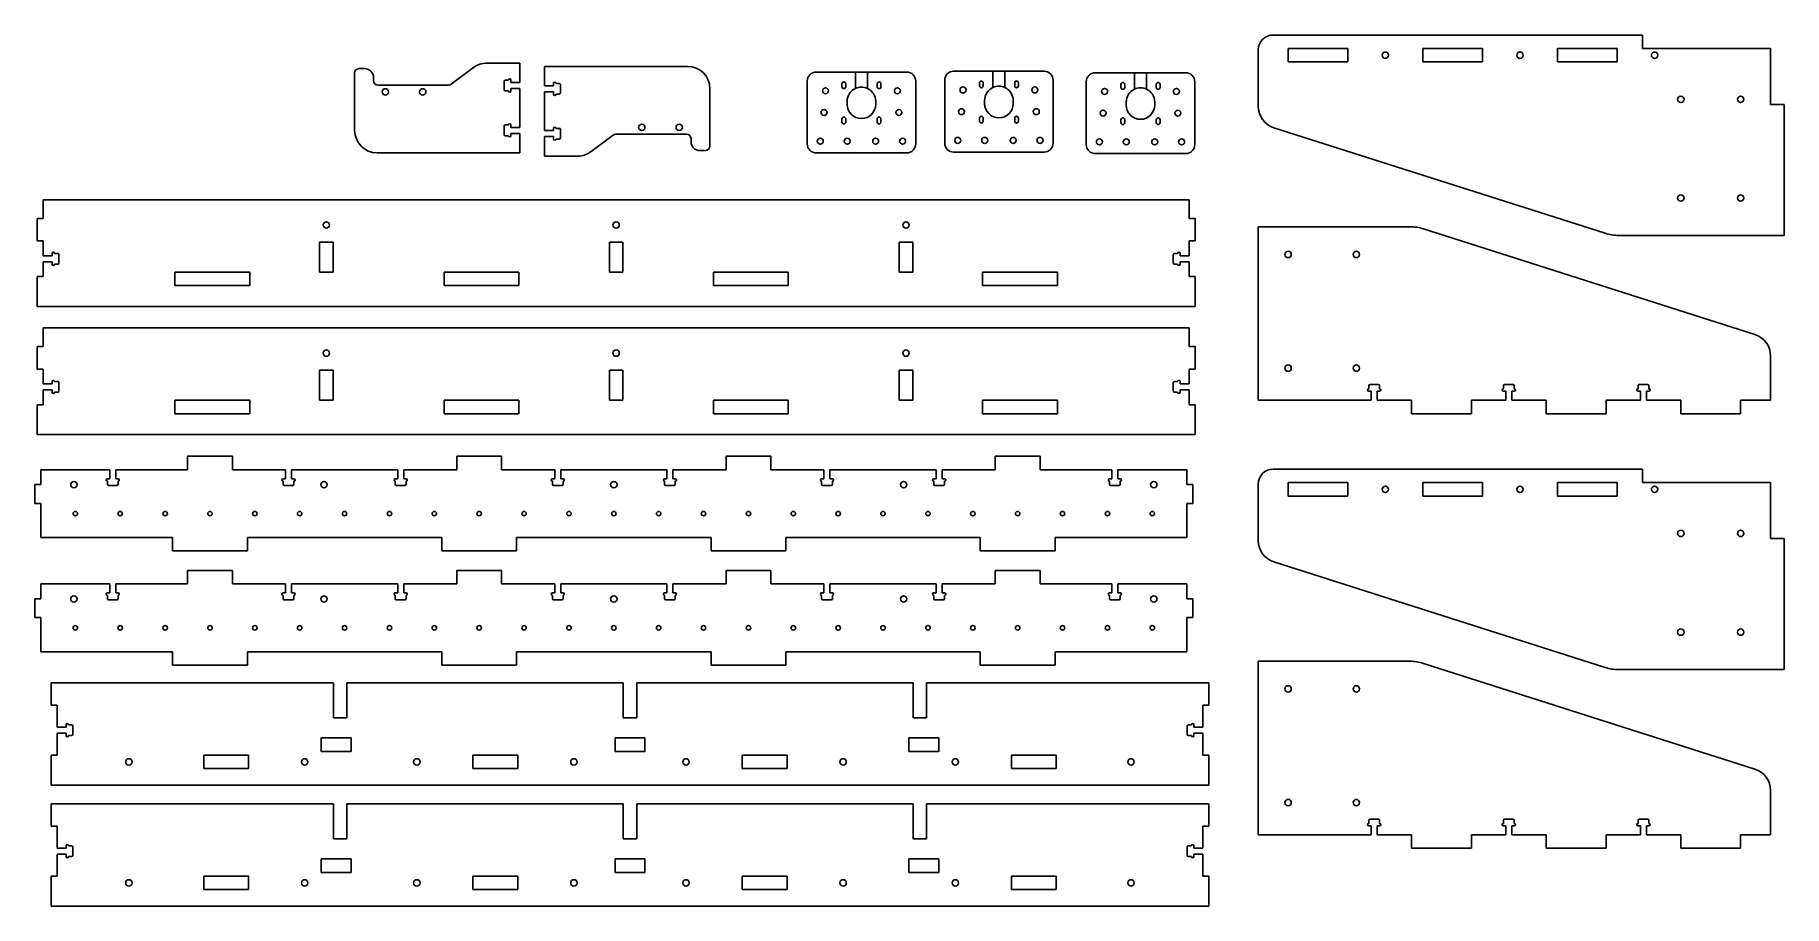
# Model space of a CAD drawing. Extents: x 31 to 2370, y 2653 to 3817.
import ezdxf

# ---------------------------------------------------------------- set-up
doc = ezdxf.new("R2010")
doc.units = 0
doc.layers.get('0').update_dxf_attribs({"color": 253, "linetype": 'CONTINUOUS'})

msp = doc.modelspace()

# ---------------------------------------------------------------- linework, layer by layer
at = {"color": 58}
for p, q in [((1686.8, 3817.1), (2180.6, 3817.1)), ((2180.6, 3817.1), (2180.6, 3799.1)), ((1666.8, 3721.7), (1666.8, 3797.1)), ((1706.8, 3781.1), (1706.8, 3799.1)), ((1706.8, 3799.1), (1786.8, 3799.1)), ((1786.8, 3799.1), (1786.8, 3781.1)), ((1886.8, 3781.1), (1886.8, 3799.1)), ((1886.8, 3799.1), (1966.8, 3799.1)), ((1966.8, 3799.1), (1966.8, 3781.1)), ((2066.8, 3781.1), (2066.8, 3799.1)), ((2066.8, 3799.1), (2146.8, 3799.1)), ((2146.8, 3799.1), (2146.8, 3781.1)), ((2180.6, 3799.1), (2351.9, 3799.1)), ((2351.9, 3799.1), (2351.9, 3724.4)), ((458.6, 3689.6), (458.6, 3766.1)), ((464.6, 3772.1), (471.9, 3772.1)), ((617.4, 3773.6), (587.9, 3751.3)), ((635.5, 3779.6), (679.6, 3779.6)), ((679.6, 3779.6), (679.6, 3753.6)), ((712.7, 3749.1), (712.7, 3775.1)), ((712.7, 3775.1), (903.7, 3775.1)), ((1786.8, 3781.1), (1706.8, 3781.1)), ((1966.8, 3781.1), (1886.8, 3781.1)), ((2146.8, 3781.1), (2066.8, 3781.1)), ((483.9, 3756.1), (483.9, 3760.1)), ((584.3, 3750.1), (489.9, 3750.1)), ((658.6, 3755.2), (658.6, 3744)), ((664.4, 3756.8), (660.2, 3756.8)), ((660.2, 3742.4), (664.4, 3742.4)), ((667.6, 3753.6), (667.6, 3756.8)), ((679.6, 3753.6), (667.6, 3753.6)), ((667.6, 3745.6), (679.6, 3745.6)), ((667.6, 3742.4), (667.6, 3745.6)), ((679.6, 3745.6), (679.6, 3693.6)), ((724.7, 3749.1), (712.7, 3749.1)), ((724.7, 3752.3), (724.7, 3749.1)), ((732.1, 3752.3), (727.9, 3752.3)), ((733.7, 3739.5), (733.7, 3750.8)), ((933.7, 3745.1), (933.7, 3668.6)), ((712.7, 3741.1), (724.7, 3741.1)), ((712.7, 3689.2), (712.7, 3741.1)), ((724.7, 3741.1), (724.7, 3737.9)), ((727.9, 3737.9), (732.1, 3737.9)), ((2351.9, 3724.4), (2369.9, 3724.4)), ((2369.9, 3724.4), (2369.9, 3549.1)), ((658.6, 3695.2), (658.6, 3684)), ((664.4, 3696.8), (660.2, 3696.8)), ((667.6, 3693.6), (667.6, 3696.8)), ((660.2, 3682.4), (664.4, 3682.4)), ((679.6, 3693.6), (667.6, 3693.6)), ((667.6, 3685.6), (679.6, 3685.6)), ((667.6, 3682.4), (667.6, 3685.6)), ((679.6, 3685.6), (679.6, 3659.6)), ((724.7, 3689.2), (712.7, 3689.2)), ((712.7, 3681.2), (724.7, 3681.2)), ((712.7, 3655.2), (712.7, 3681.2)), ((724.7, 3692.3), (724.7, 3689.2)), ((724.7, 3681.2), (724.7, 3677.9)), ((732.1, 3692.3), (727.9, 3692.3)), ((727.9, 3677.9), (732.1, 3677.9)), ((733.7, 3679.6), (733.7, 3690.8)), ((774.9, 3661.2), (804.4, 3683.4)), ((808, 3684.6), (902.4, 3684.6)), ((908.4, 3678.6), (908.4, 3674.6)), ((2130.8, 3552), (1687.7, 3693.2)), ((679.6, 3659.6), (488.6, 3659.6)), ((756.8, 3655.2), (712.7, 3655.2)), ((927.7, 3662.6), (920.4, 3662.6)), ((42.3, 3596.8), (1574.3, 3596.8)), ((42.3, 3571.8), (42.3, 3596.8)), ((1574.3, 3596.8), (1574.3, 3571.8)), ((34.3, 3571.8), (42.3, 3571.8)), ((34.3, 3541.8), (34.3, 3571.8)), ((1574.3, 3571.8), (1582.3, 3571.8)), ((1582.3, 3571.8), (1582.3, 3541.8)), ((1666.8, 3560.7), (1869.6, 3560.7)), ((1666.8, 3328.7), (1666.8, 3560.7)), ((1887.9, 3557.9), (2331, 3416.7)), ((42.3, 3541.8), (34.3, 3541.8)), ((42.3, 3521.9), (42.3, 3541.8)), ((411.8, 3500.1), (411.8, 3540.1)), ((411.8, 3540.1), (429.8, 3540.1)), ((429.8, 3500.1), (429.8, 3540.1)), ((799.3, 3500.1), (799.3, 3540.1)), ((799.3, 3540.1), (817.3, 3540.1)), ((817.3, 3500.1), (817.3, 3540.1)), ((1186.8, 3540.1), (1186.8, 3500.1)), ((1186.8, 3540.1), (1204.8, 3540.1)), ((1204.8, 3540.1), (1204.8, 3500.1)), ((1574.3, 3541.8), (1574.3, 3521.9)), ((1582.3, 3541.8), (1574.3, 3541.8)), ((2369.9, 3549.1), (2149, 3549.1)), ((54.3, 3521.9), (42.3, 3521.9)), ((42.3, 3513.9), (54.3, 3513.9)), ((42.3, 3494.1), (42.3, 3513.9)), ((54.3, 3525.1), (54.3, 3521.9)), ((54.3, 3513.9), (54.3, 3510.7)), ((61.7, 3525.1), (57.5, 3525.1)), ((57.5, 3510.7), (61.7, 3510.7)), ((63.3, 3512.3), (63.3, 3523.5)), ((1553.3, 3523.5), (1553.3, 3512.3)), ((1559.1, 3525.1), (1554.9, 3525.1)), ((1554.9, 3510.7), (1559.1, 3510.7)), ((1562.3, 3521.9), (1562.3, 3525.1)), ((1574.3, 3521.9), (1562.3, 3521.9)), ((1562.3, 3513.9), (1574.3, 3513.9)), ((1562.3, 3510.7), (1562.3, 3513.9)), ((1574.3, 3513.9), (1574.3, 3494.1)), ((34.3, 3494.1), (42.3, 3494.1)), ((34.3, 3454.1), (34.3, 3494.1)), ((218.3, 3500.1), (318.3, 3500.1)), ((218.3, 3482.1), (218.3, 3500.1)), ((318.3, 3500.1), (318.3, 3482.1)), ((429.8, 3500.1), (411.8, 3500.1)), ((578.3, 3500.1), (678.3, 3500.1)), ((578.3, 3482.1), (578.3, 3500.1)), ((678.3, 3500.1), (678.3, 3482.1)), ((817.3, 3500.1), (799.3, 3500.1)), ((938.3, 3482.1), (938.3, 3500.1)), ((938.3, 3500.1), (1038.3, 3500.1)), ((1038.3, 3500.1), (1038.3, 3482.1)), ((1204.8, 3500.1), (1186.8, 3500.1)), ((1298.3, 3482.1), (1298.3, 3500.1)), ((1298.3, 3500.1), (1398.3, 3500.1)), ((1398.3, 3500.1), (1398.3, 3482.1)), ((1574.3, 3494.1), (1582.3, 3494.1)), ((1582.3, 3494.1), (1582.3, 3454.1)), ((318.3, 3482.1), (218.3, 3482.1)), ((678.3, 3482.1), (578.3, 3482.1)), ((1038.3, 3482.1), (938.3, 3482.1)), ((1398.3, 3482.1), (1298.3, 3482.1)), ((1582.3, 3454.1), (34.3, 3454.1)), ((42.3, 3425.5), (1574.3, 3425.5)), ((42.3, 3400.5), (42.3, 3425.5)), ((1574.3, 3425.5), (1574.3, 3400.5)), ((34.3, 3400.5), (42.3, 3400.5)), ((34.3, 3370.5), (34.3, 3400.5)), ((1574.3, 3400.5), (1582.3, 3400.5)), ((1582.3, 3400.5), (1582.3, 3370.5)), ((42.3, 3370.5), (34.3, 3370.5)), ((42.3, 3350.6), (42.3, 3370.5)), ((411.8, 3328.8), (411.8, 3368.8)), ((411.8, 3368.8), (429.8, 3368.8)), ((429.8, 3328.8), (429.8, 3368.8)), ((799.3, 3328.8), (799.3, 3368.8)), ((799.3, 3368.8), (817.3, 3368.8)), ((817.3, 3328.8), (817.3, 3368.8)), ((1186.8, 3368.8), (1186.8, 3328.8)), ((1186.8, 3368.8), (1204.8, 3368.8)), ((1204.8, 3368.8), (1204.8, 3328.8)), ((1574.3, 3370.5), (1574.3, 3350.6)), ((1582.3, 3370.5), (1574.3, 3370.5)), ((2351.9, 3388.1), (2351.9, 3328.7)), ((54.3, 3350.6), (42.3, 3350.6)), ((54.3, 3353.8), (54.3, 3350.6)), ((61.7, 3353.8), (57.5, 3353.8)), ((63.3, 3341), (63.3, 3352.2)), ((1553.3, 3352.2), (1553.3, 3341)), ((1559.1, 3353.8), (1554.9, 3353.8)), ((1562.3, 3350.6), (1562.3, 3353.8)), ((1574.3, 3350.6), (1562.3, 3350.6)), ((1814.7, 3348.1), (1814.7, 3343.9)), ((1827.5, 3349.7), (1816.3, 3349.7)), ((1829.1, 3343.9), (1829.1, 3348.1)), ((1994.7, 3348.1), (1994.7, 3343.9)), ((2007.5, 3349.7), (1996.3, 3349.7)), ((2009.1, 3343.9), (2009.1, 3348.1)), ((2174.7, 3348.1), (2174.7, 3343.9)), ((2187.5, 3349.7), (2176.3, 3349.7)), ((2189.1, 3343.9), (2189.1, 3348.1)), ((34.3, 3322.8), (42.3, 3322.8)), ((34.3, 3282.8), (34.3, 3322.8)), ((42.3, 3342.6), (54.3, 3342.6)), ((42.3, 3322.8), (42.3, 3342.6)), ((54.3, 3342.6), (54.3, 3339.4)), ((57.5, 3339.4), (61.7, 3339.4)), ((218.3, 3328.8), (318.3, 3328.8)), ((218.3, 3310.8), (218.3, 3328.8)), ((318.3, 3328.8), (318.3, 3310.8)), ((429.8, 3328.8), (411.8, 3328.8)), ((578.3, 3328.8), (678.3, 3328.8)), ((578.3, 3310.8), (578.3, 3328.8)), ((678.3, 3328.8), (678.3, 3310.8)), ((817.3, 3328.8), (799.3, 3328.8)), ((938.3, 3310.8), (938.3, 3328.8)), ((938.3, 3328.8), (1038.3, 3328.8)), ((1038.3, 3328.8), (1038.3, 3310.8)), ((1204.8, 3328.8), (1186.8, 3328.8)), ((1298.3, 3310.8), (1298.3, 3328.8)), ((1298.3, 3328.8), (1398.3, 3328.8)), ((1398.3, 3328.8), (1398.3, 3310.8)), ((1554.9, 3339.4), (1559.1, 3339.4)), ((1562.3, 3342.6), (1574.3, 3342.6)), ((1562.3, 3339.4), (1562.3, 3342.6)), ((1574.3, 3342.6), (1574.3, 3322.8)), ((1574.3, 3322.8), (1582.3, 3322.8)), ((1582.3, 3322.8), (1582.3, 3282.8)), ((1666.8, 3328.7), (1817.9, 3328.7)), ((1814.7, 3340.7), (1817.9, 3340.7)), ((1817.9, 3340.7), (1817.9, 3328.7)), ((1825.9, 3340.7), (1829.1, 3340.7)), ((1825.9, 3328.7), (1825.9, 3340.7)), ((1825.9, 3328.7), (1871.9, 3328.7)), ((1871.9, 3310.7), (1871.9, 3328.7)), ((1951.9, 3328.7), (1951.9, 3310.7)), ((1951.9, 3328.7), (1997.9, 3328.7)), ((1994.7, 3340.7), (1997.9, 3340.7)), ((1997.9, 3340.7), (1997.9, 3328.7)), ((2005.9, 3340.7), (2009.1, 3340.7)), ((2005.9, 3328.7), (2005.9, 3340.7)), ((2005.9, 3328.7), (2051.9, 3328.7)), ((2051.9, 3310.7), (2051.9, 3328.7)), ((2131.9, 3328.7), (2131.9, 3310.7)), ((2131.9, 3328.7), (2177.9, 3328.7)), ((2174.7, 3340.7), (2177.9, 3340.7)), ((2177.9, 3340.7), (2177.9, 3328.7)), ((2185.9, 3340.7), (2189.1, 3340.7)), ((2185.9, 3328.7), (2185.9, 3340.7)), ((2185.9, 3328.7), (2231.9, 3328.7)), ((2231.9, 3310.7), (2231.9, 3328.7)), ((2311.9, 3328.7), (2311.9, 3310.7)), ((2311.9, 3328.7), (2351.9, 3328.7)), ((318.3, 3310.8), (218.3, 3310.8)), ((678.3, 3310.8), (578.3, 3310.8)), ((1038.3, 3310.8), (938.3, 3310.8)), ((1398.3, 3310.8), (1298.3, 3310.8)), ((1871.9, 3310.7), (1951.9, 3310.7)), ((2051.9, 3310.7), (2131.9, 3310.7)), ((2231.9, 3310.7), (2311.9, 3310.7)), ((1582.3, 3282.8), (34.3, 3282.8)), ((235.2, 3253.9), (295.2, 3253.9)), ((235.2, 3235.9), (235.2, 3253.9)), ((295.2, 3253.9), (295.2, 3235.9)), ((595.2, 3253.9), (655.2, 3253.9)), ((595.2, 3235.9), (595.2, 3253.9)), ((655.2, 3253.9), (655.2, 3235.9)), ((1015.2, 3253.9), (955.2, 3253.9)), ((955.2, 3253.9), (955.2, 3235.9)), ((1015.2, 3235.9), (1015.2, 3253.9)), ((1375.2, 3253.9), (1315.2, 3253.9)), ((1315.2, 3253.9), (1315.2, 3235.9)), ((1375.2, 3235.9), (1375.2, 3253.9)), ((39.2, 3235.9), (131.2, 3235.9)), ((39.2, 3235.9), (39.2, 3215.9)), ((131.2, 3235.9), (131.2, 3223.9)), ((139.2, 3235.9), (235.2, 3235.9)), ((139.2, 3223.9), (139.2, 3235.9)), ((295.2, 3235.9), (366.2, 3235.9)), ((366.2, 3235.9), (366.2, 3223.9)), ((374.2, 3235.9), (516.2, 3235.9)), ((374.2, 3223.9), (374.2, 3235.9)), ((516.2, 3235.9), (516.2, 3223.9)), ((524.2, 3235.9), (595.2, 3235.9)), ((524.2, 3223.9), (524.2, 3235.9)), ((655.2, 3235.9), (726.2, 3235.9)), ((726.2, 3235.9), (726.2, 3223.9)), ((734.2, 3235.9), (876.2, 3235.9)), ((734.2, 3223.9), (734.2, 3235.9)), ((876.2, 3223.9), (876.2, 3235.9)), ((955.2, 3235.9), (884.2, 3235.9)), ((884.2, 3235.9), (884.2, 3223.9)), ((1086.2, 3235.9), (1015.2, 3235.9)), ((1086.2, 3223.9), (1086.2, 3235.9)), ((1236.2, 3235.9), (1094.2, 3235.9)), ((1094.2, 3235.9), (1094.2, 3223.9)), ((1236.2, 3223.9), (1236.2, 3235.9)), ((1315.2, 3235.9), (1244.2, 3235.9)), ((1244.2, 3235.9), (1244.2, 3223.9)), ((1471.2, 3235.9), (1375.2, 3235.9)), ((1471.2, 3223.9), (1471.2, 3235.9)), ((1571.2, 3235.9), (1479.2, 3235.9)), ((1479.2, 3235.9), (1479.2, 3223.9)), ((1571.2, 3215.9), (1571.2, 3235.9)), ((1686.8, 3236.7), (2180.6, 3236.7)), ((2180.6, 3236.7), (2180.6, 3218.7)), ((39.2, 3215.9), (31.2, 3215.9)), ((31.2, 3215.9), (31.2, 3190.9)), ((131.2, 3223.9), (128, 3223.9)), ((128, 3220.7), (128, 3216.5)), ((129.6, 3214.9), (140.8, 3214.9)), ((142.4, 3223.9), (139.2, 3223.9)), ((142.4, 3216.5), (142.4, 3220.7)), ((366.2, 3223.9), (363, 3223.9)), ((363, 3220.7), (363, 3216.5)), ((364.6, 3214.9), (375.8, 3214.9)), ((377.4, 3223.9), (374.2, 3223.9)), ((377.4, 3216.5), (377.4, 3220.7)), ((516.2, 3223.9), (513, 3223.9)), ((513, 3220.7), (513, 3216.5)), ((514.6, 3214.9), (525.8, 3214.9)), ((527.4, 3223.9), (524.2, 3223.9)), ((527.4, 3216.5), (527.4, 3220.7)), ((726.2, 3223.9), (723, 3223.9)), ((723, 3220.7), (723, 3216.5)), ((724.6, 3214.9), (735.8, 3214.9)), ((737.4, 3223.9), (734.2, 3223.9)), ((737.4, 3216.5), (737.4, 3220.7)), ((873, 3223.9), (876.2, 3223.9)), ((873, 3216.5), (873, 3220.7)), ((885.8, 3214.9), (874.6, 3214.9)), ((884.2, 3223.9), (887.4, 3223.9)), ((887.4, 3220.7), (887.4, 3216.5)), ((1083, 3223.9), (1086.2, 3223.9)), ((1083, 3216.5), (1083, 3220.7)), ((1095.8, 3214.9), (1084.6, 3214.9)), ((1094.2, 3223.9), (1097.4, 3223.9)), ((1097.4, 3220.7), (1097.4, 3216.5)), ((1233, 3223.9), (1236.2, 3223.9)), ((1233, 3216.5), (1233, 3220.7)), ((1245.8, 3214.9), (1234.6, 3214.9)), ((1244.2, 3223.9), (1247.4, 3223.9)), ((1247.4, 3220.7), (1247.4, 3216.5)), ((1468, 3223.9), (1471.2, 3223.9)), ((1468, 3216.5), (1468, 3220.7)), ((1480.8, 3214.9), (1469.6, 3214.9)), ((1479.2, 3223.9), (1482.4, 3223.9)), ((1482.4, 3220.7), (1482.4, 3216.5)), ((1579.2, 3215.9), (1571.2, 3215.9)), ((1579.2, 3190.9), (1579.2, 3215.9)), ((1666.8, 3141.3), (1666.8, 3216.7)), ((1706.8, 3200.7), (1706.8, 3218.7)), ((1706.8, 3218.7), (1786.8, 3218.7)), ((1786.8, 3218.7), (1786.8, 3200.7)), ((1886.8, 3200.7), (1886.8, 3218.7)), ((1886.8, 3218.7), (1966.8, 3218.7)), ((1966.8, 3218.7), (1966.8, 3200.7)), ((2066.8, 3200.7), (2066.8, 3218.7)), ((2066.8, 3218.7), (2146.8, 3218.7)), ((2146.8, 3218.7), (2146.8, 3200.7)), ((2180.6, 3218.7), (2351.9, 3218.7)), ((2351.9, 3218.7), (2351.9, 3144)), ((31.2, 3190.9), (39.2, 3190.9)), ((39.2, 3190.9), (39.2, 3145.2)), ((1571.2, 3190.9), (1579.2, 3190.9)), ((1571.2, 3145.2), (1571.2, 3190.9)), ((1786.8, 3200.7), (1706.8, 3200.7)), ((1966.8, 3200.7), (1886.8, 3200.7)), ((2146.8, 3200.7), (2066.8, 3200.7)), ((215.2, 3145.2), (39.2, 3145.2)), ((215.2, 3127.2), (215.2, 3145.2)), ((315.2, 3145.2), (315.2, 3127.2)), ((575.2, 3145.2), (315.2, 3145.2)), ((575.2, 3127.2), (575.2, 3145.2)), ((675.2, 3145.2), (675.2, 3127.2)), ((675.2, 3145.2), (935.2, 3145.2)), ((935.2, 3145.2), (935.2, 3127.2)), ((1035.2, 3127.2), (1035.2, 3145.2)), ((1035.2, 3145.2), (1295.2, 3145.2)), ((1295.2, 3145.2), (1295.2, 3127.2)), ((1395.2, 3127.2), (1395.2, 3145.2)), ((1395.2, 3145.2), (1571.2, 3145.2)), ((2351.9, 3144), (2369.9, 3144)), ((2369.9, 3144), (2369.9, 2968.7)), ((315.2, 3127.2), (215.2, 3127.2)), ((675.2, 3127.2), (575.2, 3127.2)), ((935.2, 3127.2), (1035.2, 3127.2)), ((1295.2, 3127.2), (1395.2, 3127.2)), ((2130.8, 2971.5), (1687.7, 3112.7)), ((235.2, 3101.1), (295.2, 3101.1)), ((235.2, 3083.1), (235.2, 3101.1)), ((295.2, 3101.1), (295.2, 3083.1)), ((595.2, 3101.1), (655.2, 3101.1)), ((595.2, 3083.1), (595.2, 3101.1)), ((655.2, 3101.1), (655.2, 3083.1)), ((1015.2, 3101.1), (955.2, 3101.1)), ((955.2, 3101.1), (955.2, 3083.1)), ((1015.2, 3083.1), (1015.2, 3101.1)), ((1375.2, 3101.1), (1315.2, 3101.1)), ((1315.2, 3101.1), (1315.2, 3083.1)), ((1375.2, 3083.1), (1375.2, 3101.1)), ((39.2, 3083.1), (131.2, 3083.1)), ((39.2, 3083.1), (39.2, 3063.1)), ((131.2, 3071.1), (128, 3071.1)), ((128, 3067.9), (128, 3063.7)), ((131.2, 3083.1), (131.2, 3071.1)), ((139.2, 3083.1), (235.2, 3083.1)), ((139.2, 3071.1), (139.2, 3083.1)), ((142.4, 3071.1), (139.2, 3071.1)), ((142.4, 3063.7), (142.4, 3067.9)), ((295.2, 3083.1), (366.2, 3083.1)), ((366.2, 3071.1), (363, 3071.1)), ((363, 3067.9), (363, 3063.7)), ((366.2, 3083.1), (366.2, 3071.1)), ((374.2, 3083.1), (516.2, 3083.1)), ((374.2, 3071.1), (374.2, 3083.1)), ((377.4, 3071.1), (374.2, 3071.1)), ((377.4, 3063.7), (377.4, 3067.9)), ((516.2, 3071.1), (513, 3071.1)), ((513, 3067.9), (513, 3063.7)), ((516.2, 3083.1), (516.2, 3071.1)), ((524.2, 3083.1), (595.2, 3083.1)), ((524.2, 3071.1), (524.2, 3083.1)), ((527.4, 3071.1), (524.2, 3071.1)), ((527.4, 3063.7), (527.4, 3067.9)), ((655.2, 3083.1), (726.2, 3083.1)), ((726.2, 3071.1), (723, 3071.1)), ((723, 3067.9), (723, 3063.7)), ((726.2, 3083.1), (726.2, 3071.1)), ((734.2, 3083.1), (876.2, 3083.1)), ((734.2, 3071.1), (734.2, 3083.1)), ((737.4, 3071.1), (734.2, 3071.1)), ((737.4, 3063.7), (737.4, 3067.9)), ((873, 3071.1), (876.2, 3071.1)), ((873, 3063.7), (873, 3067.9)), ((876.2, 3071.1), (876.2, 3083.1)), ((955.2, 3083.1), (884.2, 3083.1)), ((884.2, 3083.1), (884.2, 3071.1)), ((884.2, 3071.1), (887.4, 3071.1)), ((887.4, 3067.9), (887.4, 3063.7)), ((1086.2, 3083.1), (1015.2, 3083.1)), ((1083, 3071.1), (1086.2, 3071.1)), ((1083, 3063.7), (1083, 3067.9)), ((1086.2, 3071.1), (1086.2, 3083.1)), ((1236.2, 3083.1), (1094.2, 3083.1)), ((1094.2, 3083.1), (1094.2, 3071.1)), ((1094.2, 3071.1), (1097.4, 3071.1)), ((1097.4, 3067.9), (1097.4, 3063.7)), ((1233, 3071.1), (1236.2, 3071.1)), ((1233, 3063.7), (1233, 3067.9)), ((1236.2, 3071.1), (1236.2, 3083.1)), ((1315.2, 3083.1), (1244.2, 3083.1)), ((1244.2, 3083.1), (1244.2, 3071.1)), ((1244.2, 3071.1), (1247.4, 3071.1)), ((1247.4, 3067.9), (1247.4, 3063.7)), ((1471.2, 3083.1), (1375.2, 3083.1)), ((1468, 3071.1), (1471.2, 3071.1)), ((1468, 3063.7), (1468, 3067.9)), ((1471.2, 3071.1), (1471.2, 3083.1)), ((1571.2, 3083.1), (1479.2, 3083.1)), ((1479.2, 3083.1), (1479.2, 3071.1)), ((1479.2, 3071.1), (1482.4, 3071.1)), ((1482.4, 3067.9), (1482.4, 3063.7)), ((1571.2, 3063.1), (1571.2, 3083.1)), ((39.2, 3063.1), (31.2, 3063.1)), ((31.2, 3063.1), (31.2, 3038.1)), ((129.6, 3062.1), (140.8, 3062.1)), ((364.6, 3062.1), (375.8, 3062.1)), ((514.6, 3062.1), (525.8, 3062.1)), ((724.6, 3062.1), (735.8, 3062.1)), ((885.8, 3062.1), (874.6, 3062.1)), ((1095.8, 3062.1), (1084.6, 3062.1)), ((1245.8, 3062.1), (1234.6, 3062.1)), ((1480.8, 3062.1), (1469.6, 3062.1)), ((1579.2, 3063.1), (1571.2, 3063.1)), ((1579.2, 3038.1), (1579.2, 3063.1)), ((31.2, 3038.1), (39.2, 3038.1)), ((39.2, 3038.1), (39.2, 2992.4)), ((1571.2, 3038.1), (1579.2, 3038.1)), ((1571.2, 2992.4), (1571.2, 3038.1)), ((215.2, 2992.4), (39.2, 2992.4)), ((215.2, 2974.4), (215.2, 2992.4)), ((315.2, 2974.4), (215.2, 2974.4)), ((315.2, 2992.4), (315.2, 2974.4)), ((575.2, 2992.4), (315.2, 2992.4)), ((575.2, 2974.4), (575.2, 2992.4)), ((675.2, 2974.4), (575.2, 2974.4)), ((675.2, 2992.4), (675.2, 2974.4)), ((675.2, 2992.4), (935.2, 2992.4)), ((935.2, 2992.4), (935.2, 2974.4)), ((935.2, 2974.4), (1035.2, 2974.4)), ((1035.2, 2974.4), (1035.2, 2992.4)), ((1035.2, 2992.4), (1295.2, 2992.4)), ((1295.2, 2992.4), (1295.2, 2974.4)), ((1295.2, 2974.4), (1395.2, 2974.4)), ((1395.2, 2974.4), (1395.2, 2992.4)), ((1395.2, 2992.4), (1571.2, 2992.4)), ((1666.8, 2979.8), (1869.6, 2979.8)), ((1666.8, 2747.8), (1666.8, 2979.8)), ((1887.9, 2976.9), (2331, 2835.7)), ((52.8, 2951), (52.8, 2921)), ((430.3, 2951), (52.8, 2951)), ((430.3, 2904.2), (430.3, 2951)), ((448.3, 2904.2), (448.3, 2951)), ((817.8, 2951), (448.3, 2951)), ((817.8, 2951), (817.8, 2904.2)), ((835.8, 2951), (1205.3, 2951)), ((835.8, 2951), (835.8, 2904.2)), ((1205.3, 2904.2), (1205.3, 2951)), ((1223.3, 2904.2), (1223.3, 2951)), ((1223.3, 2951), (1600.8, 2951)), ((1600.8, 2951), (1600.8, 2921)), ((2369.9, 2968.7), (2149, 2968.7)), ((52.8, 2921), (60.8, 2921)), ((60.8, 2921), (60.8, 2891.6)), ((430.3, 2904.2), (448.3, 2904.2)), ((835.8, 2904.2), (817.8, 2904.2)), ((1223.3, 2904.2), (1205.3, 2904.2)), ((1592.8, 2921), (1592.8, 2891.6)), ((1600.8, 2921), (1592.8, 2921)), ((60.8, 2891.6), (72.8, 2891.6)), ((72.8, 2883.6), (60.8, 2883.6)), ((60.8, 2883.6), (60.8, 2854.2)), ((72.8, 2891.6), (72.8, 2894.8)), ((72.8, 2880.4), (72.8, 2883.6)), ((76, 2894.8), (80.2, 2894.8)), ((80.2, 2880.4), (76, 2880.4)), ((81.8, 2893.2), (81.8, 2882)), ((413.8, 2877.2), (413.8, 2859.2)), ((453.8, 2877.2), (413.8, 2877.2)), ((453.8, 2859.2), (453.8, 2877.2)), ((806.8, 2877.2), (806.8, 2859.2)), ((806.8, 2877.2), (846.8, 2877.2)), ((846.8, 2877.2), (846.8, 2859.2)), ((1199.8, 2877.2), (1239.8, 2877.2)), ((1199.8, 2859.2), (1199.8, 2877.2)), ((1239.8, 2877.2), (1239.8, 2859.2)), ((1571.8, 2893.2), (1571.8, 2882)), ((1577.6, 2894.8), (1573.4, 2894.8)), ((1573.4, 2880.4), (1577.6, 2880.4)), ((1580.8, 2891.6), (1580.8, 2894.8)), ((1592.8, 2891.6), (1580.8, 2891.6)), ((1580.8, 2883.6), (1592.8, 2883.6)), ((1580.8, 2880.4), (1580.8, 2883.6)), ((1592.8, 2883.6), (1592.8, 2854.2)), ((60.8, 2854.2), (52.8, 2854.2)), ((52.8, 2854.2), (52.8, 2814.2)), ((316.8, 2854.2), (256.8, 2854.2)), ((256.8, 2854.2), (256.8, 2836.2)), ((316.8, 2836.2), (316.8, 2854.2)), ((413.8, 2859.2), (453.8, 2859.2)), ((676.8, 2854.2), (616.8, 2854.2)), ((616.8, 2854.2), (616.8, 2836.2)), ((676.8, 2836.2), (676.8, 2854.2)), ((846.8, 2859.2), (806.8, 2859.2)), ((976.8, 2836.2), (976.8, 2854.2)), ((976.8, 2854.2), (1036.8, 2854.2)), ((1036.8, 2854.2), (1036.8, 2836.2)), ((1239.8, 2859.2), (1199.8, 2859.2)), ((1336.8, 2836.2), (1336.8, 2854.2)), ((1336.8, 2854.2), (1396.8, 2854.2)), ((1396.8, 2854.2), (1396.8, 2836.2)), ((1592.8, 2854.2), (1600.8, 2854.2)), ((1600.8, 2854.2), (1600.8, 2814.2)), ((256.8, 2836.2), (316.8, 2836.2)), ((616.8, 2836.2), (676.8, 2836.2)), ((1036.8, 2836.2), (976.8, 2836.2)), ((1396.8, 2836.2), (1336.8, 2836.2)), ((52.8, 2814.2), (1600.8, 2814.2)), ((2351.9, 2807.1), (2351.9, 2747.8)), ((52.8, 2789.2), (52.8, 2759.2)), ((430.3, 2789.2), (52.8, 2789.2)), ((430.3, 2742.5), (430.3, 2789.2)), ((448.3, 2742.5), (448.3, 2789.2)), ((817.8, 2789.2), (448.3, 2789.2)), ((817.8, 2789.2), (817.8, 2742.5)), ((835.8, 2789.2), (1205.3, 2789.2)), ((835.8, 2789.2), (835.8, 2742.5)), ((1205.3, 2742.5), (1205.3, 2789.2)), ((1223.3, 2742.5), (1223.3, 2789.2)), ((1223.3, 2789.2), (1600.8, 2789.2)), ((1600.8, 2789.2), (1600.8, 2759.2)), ((1814.7, 2767.2), (1814.7, 2763)), ((1814.7, 2759.8), (1817.9, 2759.8)), ((1827.5, 2768.8), (1816.3, 2768.8)), ((1817.9, 2759.8), (1817.9, 2747.8)), ((1825.9, 2759.8), (1829.1, 2759.8)), ((1825.9, 2747.8), (1825.9, 2759.8)), ((1829.1, 2763), (1829.1, 2767.2)), ((1994.7, 2767.2), (1994.7, 2763)), ((1994.7, 2759.8), (1997.9, 2759.8)), ((2007.5, 2768.8), (1996.3, 2768.8)), ((1997.9, 2759.8), (1997.9, 2747.8)), ((2005.9, 2759.8), (2009.1, 2759.8)), ((2005.9, 2747.8), (2005.9, 2759.8)), ((2009.1, 2763), (2009.1, 2767.2)), ((2174.7, 2767.2), (2174.7, 2763)), ((2174.7, 2759.8), (2177.9, 2759.8)), ((2187.5, 2768.8), (2176.3, 2768.8)), ((2177.9, 2759.8), (2177.9, 2747.8)), ((2185.9, 2759.8), (2189.1, 2759.8)), ((2185.9, 2747.8), (2185.9, 2759.8)), ((2189.1, 2763), (2189.1, 2767.2)), ((52.8, 2759.2), (60.8, 2759.2)), ((60.8, 2759.2), (60.8, 2729.9)), ((430.3, 2742.5), (448.3, 2742.5)), ((835.8, 2742.5), (817.8, 2742.5)), ((1223.3, 2742.5), (1205.3, 2742.5)), ((1592.8, 2759.2), (1592.8, 2729.9)), ((1600.8, 2759.2), (1592.8, 2759.2)), ((1666.8, 2747.8), (1817.9, 2747.8)), ((1825.9, 2747.8), (1871.9, 2747.8)), ((1871.9, 2729.8), (1871.9, 2747.8)), ((1951.9, 2747.8), (1951.9, 2729.8)), ((1951.9, 2747.8), (1997.9, 2747.8)), ((2005.9, 2747.8), (2051.9, 2747.8)), ((2051.9, 2729.8), (2051.9, 2747.8)), ((2131.9, 2747.8), (2131.9, 2729.8)), ((2131.9, 2747.8), (2177.9, 2747.8)), ((2185.9, 2747.8), (2231.9, 2747.8)), ((2231.9, 2729.8), (2231.9, 2747.8)), ((2311.9, 2747.8), (2311.9, 2729.8)), ((2311.9, 2747.8), (2351.9, 2747.8)), ((60.8, 2729.9), (72.8, 2729.9)), ((72.8, 2721.9), (60.8, 2721.9)), ((60.8, 2721.9), (60.8, 2692.5)), ((72.8, 2729.9), (72.8, 2733.1)), ((72.8, 2718.7), (72.8, 2721.9)), ((76, 2733.1), (80.2, 2733.1)), ((80.2, 2718.7), (76, 2718.7)), ((81.8, 2731.5), (81.8, 2720.3)), ((413.8, 2715.5), (413.8, 2697.5)), ((453.8, 2715.5), (413.8, 2715.5)), ((453.8, 2697.5), (453.8, 2715.5)), ((806.8, 2715.5), (806.8, 2697.5)), ((806.8, 2715.5), (846.8, 2715.5)), ((846.8, 2715.5), (846.8, 2697.5)), ((1199.8, 2715.5), (1239.8, 2715.5)), ((1199.8, 2697.5), (1199.8, 2715.5)), ((1239.8, 2715.5), (1239.8, 2697.5)), ((1571.8, 2731.5), (1571.8, 2720.3)), ((1577.6, 2733.1), (1573.4, 2733.1)), ((1573.4, 2718.7), (1577.6, 2718.7)), ((1580.8, 2729.9), (1580.8, 2733.1)), ((1592.8, 2729.9), (1580.8, 2729.9)), ((1580.8, 2721.9), (1592.8, 2721.9)), ((1580.8, 2718.7), (1580.8, 2721.9)), ((1592.8, 2721.9), (1592.8, 2692.5)), ((1871.9, 2729.8), (1951.9, 2729.8)), ((2051.9, 2729.8), (2131.9, 2729.8)), ((2231.9, 2729.8), (2311.9, 2729.8)), ((60.8, 2692.5), (52.8, 2692.5)), ((52.8, 2692.5), (52.8, 2652.5)), ((316.8, 2692.5), (256.8, 2692.5)), ((256.8, 2692.5), (256.8, 2674.5)), ((316.8, 2674.5), (316.8, 2692.5)), ((413.8, 2697.5), (453.8, 2697.5)), ((676.8, 2692.5), (616.8, 2692.5)), ((616.8, 2692.5), (616.8, 2674.5)), ((676.8, 2674.5), (676.8, 2692.5)), ((846.8, 2697.5), (806.8, 2697.5)), ((976.8, 2674.5), (976.8, 2692.5)), ((976.8, 2692.5), (1036.8, 2692.5)), ((1036.8, 2692.5), (1036.8, 2674.5)), ((1239.8, 2697.5), (1199.8, 2697.5)), ((1336.8, 2674.5), (1336.8, 2692.5)), ((1336.8, 2692.5), (1396.8, 2692.5)), ((1396.8, 2692.5), (1396.8, 2674.5)), ((1592.8, 2692.5), (1600.8, 2692.5)), ((1600.8, 2692.5), (1600.8, 2652.5)), ((256.8, 2674.5), (316.8, 2674.5)), ((616.8, 2674.5), (676.8, 2674.5)), ((1036.8, 2674.5), (976.8, 2674.5)), ((1396.8, 2674.5), (1336.8, 2674.5)), ((52.8, 2652.5), (1600.8, 2652.5))]:
    msp.add_line(p, q, dxfattribs=at)
at = {"color": 118}
for p, q in [((1075.8, 3767.5), (1128.3, 3767.5)), ((1144.3, 3767.5), (1128.3, 3767.5)), ((1128.3, 3767.5), (1128.3, 3745.7)), ((1144.3, 3767.5), (1196.8, 3767.5)), ((1144.3, 3745.7), (1144.3, 3767.5)), ((1259.6, 3768.6), (1312.1, 3768.6)), ((1328.1, 3768.6), (1312.1, 3768.6)), ((1312.1, 3768.6), (1312.1, 3746.8)), ((1328.1, 3768.6), (1380.6, 3768.6)), ((1328.1, 3746.8), (1328.1, 3768.6)), ((1448.9, 3766.6), (1501.4, 3766.6)), ((1517.4, 3766.6), (1501.4, 3766.6)), ((1501.4, 3766.6), (1501.4, 3744.8)), ((1517.4, 3766.6), (1569.9, 3766.6)), ((1517.4, 3744.8), (1517.4, 3766.6)), ((1063.8, 3671.5), (1063.8, 3755.5)), ((1110.2, 3747.9), (1110.2, 3751.9)), ((1115.2, 3751.9), (1115.2, 3747.9)), ((1157.3, 3747.9), (1157.3, 3751.9)), ((1162.3, 3751.9), (1162.3, 3747.9)), ((1208.8, 3671.5), (1208.8, 3755.5)), ((1247.6, 3672.6), (1247.6, 3756.6)), ((1294.1, 3749), (1294.1, 3753)), ((1299.1, 3753), (1299.1, 3749)), ((1341.2, 3749), (1341.2, 3753)), ((1346.2, 3753), (1346.2, 3749)), ((1392.6, 3672.6), (1392.6, 3756.6)), ((1436.9, 3670.6), (1436.9, 3754.6)), ((1483.3, 3747.1), (1483.3, 3751.1)), ((1488.3, 3751.1), (1488.3, 3747.1)), ((1530.5, 3747.1), (1530.5, 3751.1)), ((1535.5, 3751.1), (1535.5, 3747.1)), ((1581.9, 3670.6), (1581.9, 3754.6)), ((1117.2, 3725.4), (1117.2, 3728.4)), ((1117.2, 3724.4), (1117.2, 3725.4)), ((1155.4, 3728.4), (1155.4, 3725.4)), ((1155.4, 3725.4), (1155.4, 3724.4)), ((1301, 3726.5), (1301, 3729.5)), ((1301, 3725.5), (1301, 3726.5)), ((1339.2, 3729.5), (1339.2, 3726.5)), ((1339.2, 3726.5), (1339.2, 3725.5)), ((1490.3, 3724.5), (1490.3, 3727.5)), ((1490.3, 3723.5), (1490.3, 3724.5)), ((1528.5, 3727.5), (1528.5, 3724.5)), ((1528.5, 3724.5), (1528.5, 3723.5)), ((1110.2, 3700.8), (1110.2, 3704.8)), ((1115.2, 3704.8), (1115.2, 3700.8)), ((1157.3, 3700.8), (1157.3, 3704.8)), ((1162.3, 3704.8), (1162.3, 3700.8)), ((1294.1, 3701.9), (1294.1, 3705.9)), ((1299.1, 3705.9), (1299.1, 3701.9)), ((1341.2, 3701.9), (1341.2, 3705.9)), ((1346.2, 3705.9), (1346.2, 3701.9)), ((1483.3, 3699.9), (1483.3, 3703.9)), ((1488.3, 3703.9), (1488.3, 3699.9)), ((1530.5, 3699.9), (1530.5, 3703.9)), ((1535.5, 3703.9), (1535.5, 3699.9)), ((1196.8, 3659.5), (1075.8, 3659.5)), ((1380.6, 3660.6), (1259.6, 3660.6)), ((1569.9, 3658.6), (1448.9, 3658.6))]:
    msp.add_line(p, q, dxfattribs=at)
at = {"color": 58, "extrusion": (-1.0511e-16, 1.60814e-16, -1)}
for centre in [(-1836.8, 3790.1), (-2016.8, 3790.1), (-2196.8, 3790.1), (-2311.9, 3731.1), (-2311.9, 3599.1), (-1836.8, 3209.7), (-2016.8, 3209.7), (-2196.8, 3209.7), (-2311.9, 3150.7), (-2311.9, 3018.7)]:
    msp.add_circle(centre, 4.25, dxfattribs=at)
at = {"color": 58, "extrusion": (-1.0511e-16, 4.57495e-31, -1)}
for centre in [(-499.7, 3741.1), (-549.7, 3741.1)]:
    msp.add_circle(centre, 4.25, dxfattribs=at)
at = {"color": 118}
for centre in [(1088.3, 3742.5), (1184.3, 3742.5), (1272.1, 3743.6), (1368.1, 3743.6), (1461.4, 3741.6), (1557.4, 3741.6), (1270.1, 3714.6), (1370.1, 3714.6), (1086.3, 3713.5), (1186.3, 3713.5), (1459.4, 3712.6), (1559.4, 3712.6), (1081.3, 3675.1), (1117.3, 3675.1), (1155.3, 3675.1), (1191.3, 3675.1), (1265.1, 3676.2), (1301.1, 3676.2), (1339.1, 3676.2), (1375.1, 3676.2), (1454.4, 3674.2), (1490.4, 3674.2), (1528.4, 3674.2), (1564.4, 3674.2)]:
    msp.add_circle(centre, 4, dxfattribs=at)
at = {"color": 58}
for centre in [(2231.9, 3731.1), (2231.9, 3599.1), (808.3, 3563.1), (1706.8, 3523.7), (1798.1, 3523.7), (808.3, 3391.8), (1706.8, 3371.7), (1798.1, 3371.7), (417.7, 3215.9), (805.2, 3215.9), (1192.7, 3215.9), (1527.2, 3215.9), (2231.9, 3150.7), (417.7, 3063.1), (805.2, 3063.1), (1192.7, 3063.1), (1527.2, 3063.1), (2231.9, 3018.7), (1706.8, 2942.8), (1798.1, 2942.8), (156.8, 2845.2), (391.8, 2845.2), (541.8, 2845.2), (751.8, 2845.2), (1706.8, 2790.8), (1798.1, 2790.8), (156.8, 2683.5), (391.8, 2683.5), (541.8, 2683.5), (751.8, 2683.5)]:
    msp.add_circle(centre, 4.25, dxfattribs=at)
at = {"color": 58, "extrusion": (2.68189e-15, 3.23109e-15, -1)}
for centre in [(-842.6, 3693.6), (-892.6, 3693.6)]:
    msp.add_circle(centre, 4.25, dxfattribs=at)
at = {"color": 58, "extrusion": (-3.88385e-16, 1.14546e-30, -1)}
for centre in [(-420.8, 3563.1), (-1195.8, 3563.1), (-420.8, 3391.8), (-1195.8, 3391.8), (-901.8, 2845.2), (-1111.8, 2845.2), (-1261.8, 2845.2), (-1496.8, 2845.2), (-901.8, 2683.5), (-1111.8, 2683.5), (-1261.8, 2683.5), (-1496.8, 2683.5)]:
    msp.add_circle(centre, 4.25, dxfattribs=at)
at = {"color": 58, "extrusion": (-1.6634e-16, 2.83275e-16, -1)}
for centre, radius in [((-83.2, 3215.9), 4.25), ((-85.2, 3177.2), 3), ((-145.2, 3177.2), 3), ((-205.2, 3177.2), 3), ((-265.2, 3177.2), 3), ((-325.2, 3177.2), 3), ((-385.2, 3177.2), 3), ((-445.2, 3177.2), 3), ((-505.2, 3177.2), 3), ((-565.2, 3177.2), 3), ((-625.2, 3177.2), 3), ((-685.2, 3177.2), 3), ((-745.2, 3177.2), 3), ((-805.2, 3177.2), 3), ((-865.2, 3177.2), 3), ((-925.2, 3177.2), 3), ((-985.2, 3177.2), 3), ((-1045.2, 3177.2), 3), ((-1105.2, 3177.2), 3), ((-1165.2, 3177.2), 3), ((-1225.2, 3177.2), 3), ((-1285.2, 3177.2), 3), ((-1345.2, 3177.2), 3), ((-1405.2, 3177.2), 3), ((-1465.2, 3177.2), 3), ((-1525.2, 3177.2), 3), ((-83.2, 3063.1), 4.25), ((-85.2, 3024.4), 3), ((-145.2, 3024.4), 3), ((-205.2, 3024.4), 3), ((-265.2, 3024.4), 3), ((-325.2, 3024.4), 3), ((-385.2, 3024.4), 3), ((-445.2, 3024.4), 3), ((-505.2, 3024.4), 3), ((-565.2, 3024.4), 3), ((-625.2, 3024.4), 3), ((-685.2, 3024.4), 3), ((-745.2, 3024.4), 3), ((-805.2, 3024.4), 3), ((-865.2, 3024.4), 3), ((-925.2, 3024.4), 3), ((-985.2, 3024.4), 3), ((-1045.2, 3024.4), 3), ((-1105.2, 3024.4), 3), ((-1165.2, 3024.4), 3), ((-1225.2, 3024.4), 3), ((-1285.2, 3024.4), 3), ((-1345.2, 3024.4), 3), ((-1405.2, 3024.4), 3), ((-1465.2, 3024.4), 3), ((-1525.2, 3024.4), 3)]:
    msp.add_circle(centre, radius, dxfattribs=at)
at = {"color": 58}
for centre, radius, start, end in [((1686.8, 3797.1), 20, 90, 180), ((464.6, 3766.1), 6, 90, 180), ((471.9, 3760.1), 12, 360, 90), ((635.5, 3749.6), 30, 90, 126.9919), ((903.7, 3745.1), 30, 360, 90), ((489.9, 3756.1), 6, 180, 270), ((584.3, 3756.1), 6, 270, 306.9919), ((660.2, 3755.2), 1.6, 90, 180), ((660.2, 3744), 1.6, 180, 270), ((666, 3756.8), 1.6, 360, 180), ((666, 3742.4), 1.6, 180, 0), ((726.3, 3752.3), 1.6, 360, 180), ((732.1, 3750.8), 1.6, 360, 90), ((726.3, 3737.9), 1.6, 180, 0), ((732.1, 3739.5), 1.6, 270, 0), ((1696.8, 3721.7), 30, 180, 252.3255), ((660.2, 3695.2), 1.6, 90, 180), ((666, 3696.8), 1.6, 360, 180), ((488.6, 3689.6), 30, 180, 270), ((660.2, 3684), 1.6, 180, 270), ((666, 3682.4), 1.6, 180, 0), ((726.3, 3692.3), 1.6, 360, 180), ((726.3, 3677.9), 1.6, 180, 0), ((732.1, 3690.8), 1.6, 360, 90), ((732.1, 3679.6), 1.6, 270, 0), ((808, 3678.6), 6, 90, 126.9919), ((902.4, 3678.6), 6, 360, 90), ((920.4, 3674.6), 12, 180, 270), ((756.8, 3685.2), 30, 270, 306.9919), ((927.7, 3668.6), 6, 270, 360), ((1869.6, 3500.7), 60, 72.3255, 90), ((2149, 3609.1), 60, 252.3255, 270), ((55.9, 3525.1), 1.6, 360, 180), ((55.9, 3510.7), 1.6, 180, 360), ((61.7, 3523.5), 1.6, 360, 90), ((61.7, 3512.3), 1.6, 270, 0), ((1554.9, 3523.5), 1.6, 90, 180), ((1554.9, 3512.3), 1.6, 180, 270), ((1560.7, 3525.1), 1.6, 360, 180), ((1560.7, 3510.7), 1.6, 180, 360), ((2321.9, 3388.1), 30, 360, 72.3255), ((55.9, 3353.8), 1.6, 360, 180), ((61.7, 3352.2), 1.6, 360, 90), ((1554.9, 3352.2), 1.6, 90, 180), ((1560.7, 3353.8), 1.6, 360, 180), ((1816.3, 3348.1), 1.6, 90, 180), ((1827.5, 3348.1), 1.6, 360, 90), ((1996.3, 3348.1), 1.6, 90, 180), ((2007.5, 3348.1), 1.6, 360, 90), ((2176.3, 3348.1), 1.6, 90, 180), ((2187.5, 3348.1), 1.6, 360, 90), ((55.9, 3339.4), 1.6, 180, 360), ((61.7, 3341), 1.6, 270, 0), ((1554.9, 3341), 1.6, 180, 270), ((1560.7, 3339.4), 1.6, 180, 360), ((1814.7, 3342.3), 1.6, 90, 270), ((1829.1, 3342.3), 1.6, 270, 90), ((1994.7, 3342.3), 1.6, 90, 270), ((2009.1, 3342.3), 1.6, 270, 90), ((2174.7, 3342.3), 1.6, 90, 270), ((2189.1, 3342.3), 1.6, 270, 90), ((1686.8, 3216.7), 20, 90, 180), ((128, 3222.3), 1.6, 90, 270), ((129.6, 3216.5), 1.6, 180, 270), ((140.8, 3216.5), 1.6, 270, 0), ((142.4, 3222.3), 1.6, 270, 90), ((363, 3222.3), 1.6, 90, 270), ((364.6, 3216.5), 1.6, 180, 270), ((375.8, 3216.5), 1.6, 270, 0), ((377.4, 3222.3), 1.6, 270, 90), ((513, 3222.3), 1.6, 90, 270), ((514.6, 3216.5), 1.6, 180, 270), ((525.8, 3216.5), 1.6, 270, 0), ((527.4, 3222.3), 1.6, 270, 90), ((723, 3222.3), 1.6, 90, 270), ((724.6, 3216.5), 1.6, 180, 270), ((735.8, 3216.5), 1.6, 270, 0), ((737.4, 3222.3), 1.6, 270, 90), ((873, 3222.3), 1.6, 90, 270), ((874.6, 3216.5), 1.6, 180, 270), ((885.8, 3216.5), 1.6, 270, 0), ((887.4, 3222.3), 1.6, 270, 90), ((1083, 3222.3), 1.6, 90, 270), ((1084.6, 3216.5), 1.6, 180, 270), ((1095.8, 3216.5), 1.6, 270, 360), ((1097.4, 3222.3), 1.6, 270, 90), ((1233, 3222.3), 1.6, 90, 270), ((1234.6, 3216.5), 1.6, 180, 270), ((1245.8, 3216.5), 1.6, 270, 360), ((1247.4, 3222.3), 1.6, 270, 90), ((1468, 3222.3), 1.6, 90, 270), ((1469.6, 3216.5), 1.6, 180, 270), ((1480.8, 3216.5), 1.6, 270, 0), ((1482.4, 3222.3), 1.6, 270, 90), ((1696.8, 3141.3), 30, 180, 252.3255), ((128, 3069.5), 1.6, 90, 270), ((129.6, 3063.7), 1.6, 180, 270), ((140.8, 3063.7), 1.6, 270, 0), ((142.4, 3069.5), 1.6, 270, 90), ((363, 3069.5), 1.6, 90, 270), ((364.6, 3063.7), 1.6, 180, 270), ((375.8, 3063.7), 1.6, 270, 0), ((377.4, 3069.5), 1.6, 270, 90), ((513, 3069.5), 1.6, 90, 270), ((514.6, 3063.7), 1.6, 180, 270), ((525.8, 3063.7), 1.6, 270, 0), ((527.4, 3069.5), 1.6, 270, 90), ((723, 3069.5), 1.6, 90, 270), ((724.6, 3063.7), 1.6, 180, 270), ((735.8, 3063.7), 1.6, 270, 0), ((737.4, 3069.5), 1.6, 270, 90), ((873, 3069.5), 1.6, 90, 270), ((874.6, 3063.7), 1.6, 180, 270), ((885.8, 3063.7), 1.6, 270, 0), ((887.4, 3069.5), 1.6, 270, 90), ((1083, 3069.5), 1.6, 90, 270), ((1084.6, 3063.7), 1.6, 180, 270), ((1095.8, 3063.7), 1.6, 270, 360), ((1097.4, 3069.5), 1.6, 270, 90), ((1233, 3069.5), 1.6, 90, 270), ((1234.6, 3063.7), 1.6, 180, 270), ((1245.8, 3063.7), 1.6, 270, 360), ((1247.4, 3069.5), 1.6, 270, 90), ((1468, 3069.5), 1.6, 90, 270), ((1469.6, 3063.7), 1.6, 180, 270), ((1480.8, 3063.7), 1.6, 270, 0), ((1482.4, 3069.5), 1.6, 270, 90), ((1869.6, 2919.8), 60, 72.3255, 90), ((2149, 3028.7), 60, 252.3255, 270), ((74.4, 2894.8), 1.6, 360, 180), ((74.4, 2880.4), 1.6, 180, 360), ((80.2, 2893.2), 1.6, 360, 90), ((80.2, 2882), 1.6, 270, 360), ((1573.4, 2893.2), 1.6, 90, 180), ((1573.4, 2882), 1.6, 180, 270), ((1579.2, 2894.8), 1.6, 360, 180), ((1579.2, 2880.4), 1.6, 180, 360), ((2321.9, 2807.1), 30, 360, 72.3255), ((1814.7, 2761.4), 1.6, 90, 270), ((1816.3, 2767.2), 1.6, 90, 180), ((1827.5, 2767.2), 1.6, 360, 90), ((1829.1, 2761.4), 1.6, 270, 90), ((1994.7, 2761.4), 1.6, 90, 270), ((1996.3, 2767.2), 1.6, 90, 180), ((2007.5, 2767.2), 1.6, 360, 90), ((2009.1, 2761.4), 1.6, 270, 90), ((2174.7, 2761.4), 1.6, 90, 270), ((2176.3, 2767.2), 1.6, 90, 180), ((2187.5, 2767.2), 1.6, 360, 90), ((2189.1, 2761.4), 1.6, 270, 90), ((74.4, 2733.1), 1.6, 360, 180), ((74.4, 2718.7), 1.6, 180, 360), ((80.2, 2731.5), 1.6, 360, 90), ((80.2, 2720.3), 1.6, 270, 360), ((1573.4, 2731.5), 1.6, 90, 180), ((1573.4, 2720.3), 1.6, 180, 270), ((1579.2, 2733.1), 1.6, 360, 180), ((1579.2, 2718.7), 1.6, 180, 360)]:
    msp.add_arc(centre, radius, start, end, dxfattribs=at)
at = {"color": 118}
for centre, radius, start, end in [((1075.8, 3755.5), 12, 90, 180), ((1196.8, 3755.5), 12, 360, 90), ((1259.6, 3756.6), 12, 90, 180), ((1380.6, 3756.6), 12, 360, 90), ((1448.9, 3754.6), 12, 90, 180), ((1569.9, 3754.6), 12, 360, 90), ((1112.7, 3751.9), 2.5, 360, 180), ((1112.7, 3747.9), 2.5, 180, 360), ((1136.3, 3728.4), 19.1, 114.7619, 180), ((1136.3, 3728.4), 19.1, 65.2381, 114.7619), ((1136.3, 3728.4), 19.1, 360, 65.2381), ((1159.8, 3751.9), 2.5, 360, 180), ((1159.8, 3747.9), 2.5, 180, 360), ((1296.6, 3753), 2.5, 360, 180), ((1296.6, 3749), 2.5, 180, 360), ((1320.1, 3729.5), 19.1, 114.7619, 180), ((1320.1, 3729.5), 19.1, 65.2381, 114.7619), ((1320.1, 3729.5), 19.1, 360, 65.2381), ((1343.7, 3753), 2.5, 360, 180), ((1343.7, 3749), 2.5, 180, 360), ((1485.8, 3751.1), 2.5, 360, 180), ((1485.8, 3747.1), 2.5, 180, 360), ((1509.4, 3727.5), 19.1, 114.7619, 180), ((1509.4, 3727.5), 19.1, 65.2381, 114.7619), ((1509.4, 3727.5), 19.1, 360, 65.2381), ((1533, 3751.1), 2.5, 360, 180), ((1533, 3747.1), 2.5, 180, 360), ((1136.3, 3724.4), 19.1, 180, 360), ((1320.1, 3725.5), 19.1, 180, 360), ((1509.4, 3723.5), 19.1, 180, 360), ((1112.7, 3704.8), 2.5, 360, 180), ((1112.7, 3700.8), 2.5, 180, 360), ((1159.8, 3704.8), 2.5, 360, 180), ((1159.8, 3700.8), 2.5, 180, 360), ((1296.6, 3705.9), 2.5, 360, 180), ((1296.6, 3701.9), 2.5, 180, 360), ((1343.7, 3705.9), 2.5, 360, 180), ((1343.7, 3701.9), 2.5, 180, 360), ((1485.8, 3703.9), 2.5, 360, 180), ((1485.8, 3699.9), 2.5, 180, 360), ((1533, 3703.9), 2.5, 360, 180), ((1533, 3699.9), 2.5, 180, 360), ((1259.6, 3672.6), 12, 180, 270), ((1380.6, 3672.6), 12, 270, 360), ((1075.8, 3671.5), 12, 180, 270), ((1196.8, 3671.5), 12, 270, 360), ((1448.9, 3670.6), 12, 180, 270), ((1569.9, 3670.6), 12, 270, 360)]:
    msp.add_arc(centre, radius, start, end, dxfattribs=at)

doc.saveas('drawing.dxf')
